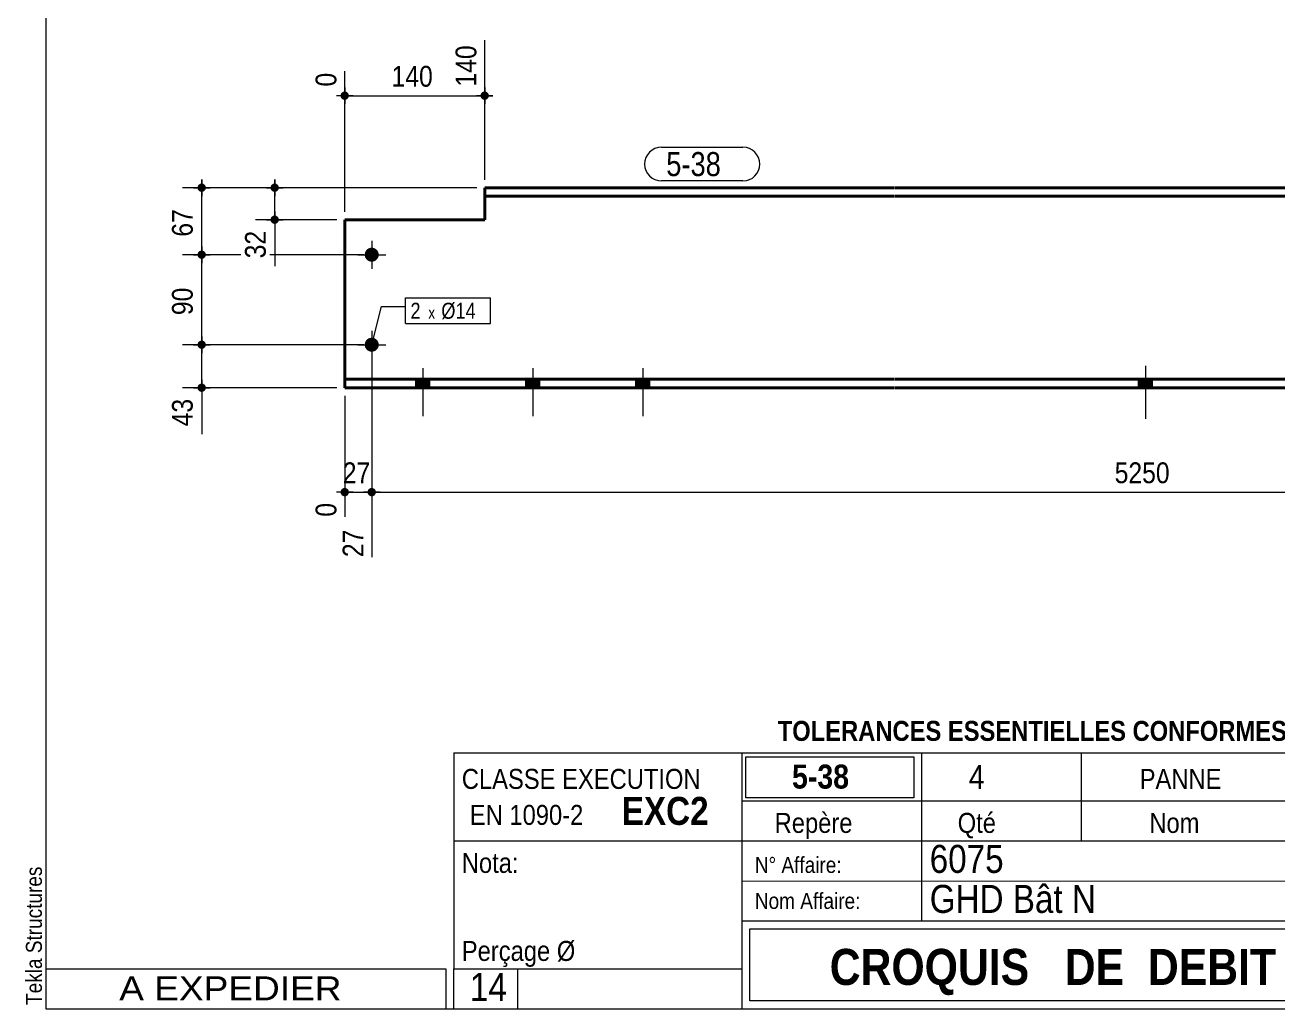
# Model space of a CAD drawing. Header units: millimetres. Extents: x 2 to 287, y 5 to 195.
# Drawn here: x 2.4 to 159, y 5 to 128 of the extents above; entities that cross this region are included whole.
import ezdxf

# ---------------------------------------------------------------- set-up
doc = ezdxf.new("R2010")
doc.units = ezdxf.units.MM
for name, color, linetype, lineweight in [('Autre type objet', 1, 'Continuous', 0), ('Boulon', 7, 'Continuous', 0), ('Cotation', 7, 'Continuous', 0), ('Désignation boulon', 3, 'Continuous', 0), ('Feuille dessin', 5, 'Continuous', 0), ('Piece', 2, 'Continuous', 0), ('Repère pièce', 3, 'Continuous', 0)]:
    doc.layers.add(name, color=color, linetype=linetype, lineweight=lineweight)
doc.styles.add('ARIAL', font='ARIAL.TTF')
doc.styles.add('ARIAL_BOLD', font='ARIALBD.TTF')
doc.styles.add('ARIAL_NARROW', font='ARIAL.TTF')
doc.styles.add('COMIC_SANS_MS', font='COMIC.TTF')

# ---------------------------------------------------------------- blocks, each defined once
blk = doc.blocks.new('*A1')
at = {"layer": 'Boulon'}
blk.add_hatch(color=256, dxfattribs=at).paths.add_polyline_path([(141.61, 82.64), (141.61, 83.7), (143.36, 83.7), (143.36, 82.64)], flags=17)
blk.add_hatch(color=256, dxfattribs=at).paths.add_polyline_path([(141.61, 82.64), (141.61, 83.7), (143.36, 83.7), (143.36, 82.64)], flags=17)
at = {"layer": 'Boulon', "linetype": 'Continuous', "lineweight": 0}
for p, q in [((142.48, 85.39), (142.48, 78.76)), ((142.48, 85.39), (142.48, 78.76)), ((141.61, 82.64), (141.61, 83.7)), ((141.61, 82.64), (141.61, 83.7)), ((143.36, 82.64), (143.36, 83.7)), ((143.36, 82.64), (143.36, 83.7))]:
    blk.add_line(p, q, dxfattribs=at)
blk = doc.blocks.new('*A3')
at = {"layer": 'Boulon'}
for points in [[(53.02, 83.7), (53.02, 82.64), (51.27, 82.64), (51.27, 83.7)], [(53.02, 83.7), (53.02, 82.64), (51.27, 82.64), (51.27, 83.7)], [(66.77, 83.7), (66.77, 82.64), (65.02, 82.64), (65.02, 83.7)], [(66.77, 83.7), (66.77, 82.64), (65.02, 82.64), (65.02, 83.7)], [(80.52, 83.7), (80.52, 82.64), (78.77, 82.64), (78.77, 83.7)], [(80.52, 83.7), (80.52, 82.64), (78.77, 82.64), (78.77, 83.7)]]:
    blk.add_hatch(color=256, dxfattribs=at).paths.add_polyline_path(points, flags=17)
at = {"layer": 'Boulon', "linetype": 'Continuous', "lineweight": 0}
for p, q in [((52.14, 85.08), (52.14, 79.08)), ((52.14, 85.08), (52.14, 79.08)), ((65.89, 85.08), (65.89, 79.08)), ((65.89, 85.08), (65.89, 79.08)), ((79.64, 85.08), (79.64, 79.08)), ((79.64, 85.08), (79.64, 79.08)), ((51.27, 82.64), (51.27, 83.7)), ((51.27, 82.64), (51.27, 83.7)), ((53.02, 82.64), (53.02, 83.7)), ((53.02, 82.64), (53.02, 83.7)), ((65.02, 82.64), (65.02, 83.7)), ((65.02, 82.64), (65.02, 83.7)), ((66.77, 82.64), (66.77, 83.7)), ((66.77, 82.64), (66.77, 83.7)), ((78.77, 82.64), (78.77, 83.7)), ((78.77, 82.64), (78.77, 83.7)), ((80.52, 82.64), (80.52, 83.7)), ((80.52, 82.64), (80.52, 83.7))]:
    blk.add_line(p, q, dxfattribs=at)
blk = doc.blocks.new('*A5')
at = {"layer": 'Boulon'}
for points in [[(44.86, 99.31), (44.87, 99.35), (44.87, 99.39), (44.88, 99.43), (44.89, 99.48), (44.9, 99.52), (44.91, 99.56), (44.93, 99.6), (44.95, 99.64), (44.97, 99.68), (44.99, 99.71), (45.01, 99.75), (45.03, 99.79), (45.06, 99.82), (45.09, 99.85), (45.12, 99.88), (45.15, 99.91), (45.18, 99.94), (45.22, 99.97), (45.25, 99.99), (45.29, 100.01), (45.32, 100.04), (45.36, 100.05), (45.4, 100.07), (45.44, 100.09), (45.48, 100.1), (45.52, 100.11), (45.57, 100.12), (45.61, 100.13), (45.65, 100.13), (45.69, 100.14), (45.74, 100.14), (45.78, 100.14), (45.82, 100.13), (45.87, 100.13), (45.91, 100.12), (45.95, 100.11), (45.99, 100.1), (46.03, 100.09), (46.07, 100.07), (46.11, 100.05), (46.15, 100.04), (46.19, 100.01), (46.22, 99.99), (46.26, 99.97), (46.29, 99.94), (46.32, 99.91), (46.36, 99.88), (46.39, 99.85), (46.41, 99.82), (46.44, 99.79), (46.46, 99.75), (46.49, 99.71), (46.51, 99.68), (46.53, 99.64), (46.55, 99.6), (46.56, 99.56), (46.57, 99.52), (46.59, 99.48), (46.6, 99.43), (46.6, 99.39), (46.61, 99.35), (46.61, 99.31), (46.61, 99.26), (46.61, 99.22), (46.61, 99.18), (46.6, 99.14), (46.6, 99.09), (46.59, 99.05), (46.57, 99.01), (46.56, 98.97), (46.55, 98.93), (46.53, 98.89), (46.51, 98.85), (46.49, 98.81), (46.46, 98.78), (46.44, 98.74), (46.41, 98.71), (46.39, 98.68), (46.36, 98.65), (46.32, 98.62), (46.29, 98.59), (46.26, 98.56), (46.22, 98.54), (46.19, 98.51), (46.15, 98.49), (46.11, 98.47), (46.07, 98.46), (46.03, 98.44), (45.99, 98.43), (45.95, 98.42), (45.91, 98.41), (45.87, 98.4), (45.82, 98.39), (45.78, 98.39), (45.74, 98.39), (45.69, 98.39), (45.65, 98.39), (45.61, 98.4), (45.57, 98.41), (45.52, 98.42), (45.48, 98.43), (45.44, 98.44), (45.4, 98.46), (45.36, 98.47), (45.32, 98.49), (45.29, 98.51), (45.25, 98.54), (45.22, 98.56), (45.18, 98.59), (45.15, 98.62), (45.12, 98.65), (45.09, 98.68), (45.06, 98.71), (45.03, 98.74), (45.01, 98.78), (44.99, 98.81), (44.97, 98.85), (44.95, 98.89), (44.93, 98.93), (44.91, 98.97), (44.9, 99.01), (44.89, 99.05), (44.88, 99.09), (44.87, 99.14), (44.87, 99.18), (44.86, 99.22), (44.86, 99.26)], [(44.86, 88.06), (44.87, 88.1), (44.87, 88.14), (44.88, 88.18), (44.89, 88.23), (44.9, 88.27), (44.91, 88.31), (44.93, 88.35), (44.95, 88.39), (44.97, 88.43), (44.99, 88.46), (45.01, 88.5), (45.03, 88.54), (45.06, 88.57), (45.09, 88.6), (45.12, 88.63), (45.15, 88.66), (45.18, 88.69), (45.22, 88.72), (45.25, 88.74), (45.29, 88.76), (45.32, 88.79), (45.36, 88.8), (45.4, 88.82), (45.44, 88.84), (45.48, 88.85), (45.52, 88.86), (45.57, 88.87), (45.61, 88.88), (45.65, 88.88), (45.69, 88.89), (45.74, 88.89), (45.78, 88.89), (45.82, 88.88), (45.87, 88.88), (45.91, 88.87), (45.95, 88.86), (45.99, 88.85), (46.03, 88.84), (46.07, 88.82), (46.11, 88.8), (46.15, 88.79), (46.19, 88.76), (46.22, 88.74), (46.26, 88.72), (46.29, 88.69), (46.32, 88.66), (46.36, 88.63), (46.39, 88.6), (46.41, 88.57), (46.44, 88.54), (46.46, 88.5), (46.49, 88.46), (46.51, 88.43), (46.53, 88.39), (46.55, 88.35), (46.56, 88.31), (46.57, 88.27), (46.59, 88.23), (46.6, 88.18), (46.6, 88.14), (46.61, 88.1), (46.61, 88.06), (46.61, 88.01), (46.61, 87.97), (46.61, 87.93), (46.6, 87.89), (46.6, 87.84), (46.59, 87.8), (46.57, 87.76), (46.56, 87.72), (46.55, 87.68), (46.53, 87.64), (46.51, 87.6), (46.49, 87.56), (46.46, 87.53), (46.44, 87.49), (46.41, 87.46), (46.39, 87.43), (46.36, 87.4), (46.32, 87.37), (46.29, 87.34), (46.26, 87.31), (46.22, 87.29), (46.19, 87.26), (46.15, 87.24), (46.11, 87.22), (46.07, 87.21), (46.03, 87.19), (45.99, 87.18), (45.95, 87.17), (45.91, 87.16), (45.87, 87.15), (45.82, 87.14), (45.78, 87.14), (45.74, 87.14), (45.69, 87.14), (45.65, 87.14), (45.61, 87.15), (45.57, 87.16), (45.52, 87.17), (45.48, 87.18), (45.44, 87.19), (45.4, 87.21), (45.36, 87.22), (45.32, 87.24), (45.29, 87.26), (45.25, 87.29), (45.22, 87.31), (45.18, 87.34), (45.15, 87.37), (45.12, 87.4), (45.09, 87.43), (45.06, 87.46), (45.03, 87.49), (45.01, 87.53), (44.99, 87.56), (44.97, 87.6), (44.95, 87.64), (44.93, 87.68), (44.91, 87.72), (44.9, 87.76), (44.89, 87.8), (44.88, 87.84), (44.87, 87.89), (44.87, 87.93), (44.86, 87.97), (44.86, 88.01)]]:
    blk.add_hatch(color=256, dxfattribs=at).paths.add_polyline_path(points, flags=17)
at = {"layer": 'Boulon', "linetype": 'Continuous', "lineweight": 0}
for p, q in [((45.74, 101.01), (45.74, 97.51)), ((43.99, 99.26), (47.49, 99.26)), ((45.74, 89.76), (45.74, 86.26)), ((43.99, 88.01), (47.49, 88.01))]:
    blk.add_line(p, q, dxfattribs=at)
blk = doc.blocks.new('*A6')
at = {"layer": 'Piece', "color": 2, "linetype": 'Continuous', "lineweight": 40}
for p, q in [((59.860823, 107.638728), (59.860823, 103.638728)), ((111.013279, 107.638728), (59.860823, 107.638728)), ((111.013279, 106.576228), (59.860823, 106.576228)), ((173.855693, 107.638728), (111.113279, 107.638728)), ((173.855693, 106.576228), (111.113279, 106.576228)), ((59.860823, 103.638728), (42.359633, 103.638728)), ((42.359633, 83.701228), (42.359633, 103.638728)), ((42.359633, 82.638728), (42.359633, 83.701228)), ((42.359633, 83.701228), (111.013279, 83.701228)), ((111.113279, 83.701228), (173.855693, 83.701228)), ((111.013279, 82.638728), (42.359633, 82.638728)), ((173.855693, 82.638728), (111.113279, 82.638728))]:
    blk.add_line(p, q, dxfattribs=at)
blk = doc.blocks.new('*A13')
at = {"layer": 'Feuille dessin', "linetype": 'Continuous', "lineweight": 0}
for p, q in [((5, 195), (5, 5)), ((5, 5), (282, 5))]:
    blk.add_line(p, q, dxfattribs=at)
at = {"layer": 'Feuille dessin', "style": 'ARIAL', "width": 0.85}
blk.add_text('Tekla Structures', height=2, rotation=90, dxfattribs=at).set_placement((4.5, 5.5))
blk = doc.blocks.new('*A15')
at = {"layer": 'Autre type objet', "linetype": 'Continuous', "lineweight": 0}
for p, q in [((56, 37), (92, 37)), ((56, 37), (56, 10)), ((92, 37), (92, 10)), ((56, 26), (92, 26)), ((56, 10), (92, 10)), ((56, 5), (56, 10)), ((64, 5), (64, 10)), ((56, 5), (64, 5))]:
    blk.add_line(p, q, dxfattribs=at)
at = {"layer": 'Autre type objet', "width": 0.85}
for s, height, style, p in [('CLASSE EXECUTION', 2.5, 'ARIAL', (57, 32.5)), ('EXC2', 3.5, 'ARIAL_BOLD', (77, 28)), ('EN 1090-2', 2.5, 'ARIAL', (58, 28)), ('Nota:', 2.5, 'ARIAL', (57, 22)), ('Perçage Ø', 2.5, 'ARIAL', (57, 11)), ('14', 3.5, 'ARIAL_NARROW', (58.014234, 6))]:
    blk.add_text(s, height=height, dxfattribs=dict(at, style=style)).set_placement(p)
blk = doc.blocks.new('*A16')
at = {"layer": 'Autre type objet', "linetype": 'Continuous', "lineweight": 0}
for p, q in [((92, 37), (282, 37)), ((92, 37), (92, 31)), ((92.51953, 36.5), (113.5, 36.5)), ((92.51953, 31.394341), (92.51953, 36.5)), ((113.5, 36.5), (113.5, 31.394341)), ((114.5, 31), (114.5, 37)), ((134.5, 31), (134.5, 37)), ((113.5, 31.394341), (92.51953, 31.394341)), ((92, 31), (282, 31)), ((92, 31), (92, 5)), ((114.5, 16), (114.5, 31)), ((134.5, 26), (134.5, 31)), ((92, 26), (282, 26)), ((92, 21), (241.327069, 20.935451)), ((92, 16), (181, 16)), ((93, 15), (180, 15)), ((93, 6), (93, 15)), ((92, 5), (282, 5)), ((180, 6), (93, 6))]:
    blk.add_line(p, q, dxfattribs=at)
at = {"layer": 'Autre type objet', "width": 0.85}
for s, height, style, p in [('TOLERANCES ESSENTIELLES CONFORMES A LA NORME 1090-1', 2.5, 'ARIAL_BOLD', (96.5, 38.5)), ('5-38', 3, 'ARIAL_BOLD', (98.285724, 32.540141)), ('4', 3, 'ARIAL', (120.389893, 32.5)), ('PANNE', 2.5, 'ARIAL', (141.75415, 32.5)), ('Repère', 2.5, 'ARIAL', (96.112978, 27)), ('Qté', 2.5, 'ARIAL', (119, 27)), ('Nom', 2.5, 'ARIAL', (142.961426, 27)), ('6075', 3.5, 'ARIAL', (115.5, 22)), ('N° Affaire:', 2, 'ARIAL', (93.640566, 22)), ('GHD Bât N', 3.5, 'ARIAL', (115.5, 17)), ('Nom Affaire:', 2, 'ARIAL', (93.640566, 17.5)), ('CROQUIS   DE  DEBIT', 4.5, 'ARIAL_BOLD', (103, 8))]:
    blk.add_text(s, height=height, dxfattribs=dict(at, style=style)).set_placement(p)
blk = doc.blocks.new('*A17')
at = {"layer": 'Autre type objet', "linetype": 'Continuous', "lineweight": 0}
for p, q in [((5, 10), (55, 10)), ((5, 10), (5, 5)), ((55, 10), (55, 5)), ((5, 5), (55, 5))]:
    blk.add_line(p, q, dxfattribs=at)
at = {"layer": 'Autre type objet', "style": 'ARIAL', "width": 1.105}
blk.add_text('A EXPEDIER', height=3, dxfattribs=at).set_placement((14.169647, 6.073465))
blk = doc.blocks.new('*A18')
at = {"layer": 'Cotation'}
for points in [[(33.58, 107.12), (33.55, 107.12), (33.53, 107.12), (33.5, 107.13), (33.48, 107.13), (33.45, 107.14), (33.43, 107.15), (33.41, 107.16), (33.38, 107.17), (33.36, 107.18), (33.34, 107.19), (33.32, 107.21), (33.3, 107.22), (33.28, 107.24), (33.26, 107.25), (33.24, 107.27), (33.22, 107.29), (33.2, 107.31), (33.19, 107.33), (33.17, 107.35), (33.16, 107.37), (33.15, 107.39), (33.14, 107.42), (33.13, 107.44), (33.12, 107.46), (33.11, 107.49), (33.1, 107.51), (33.1, 107.54), (33.09, 107.56), (33.09, 107.59), (33.09, 107.61), (33.09, 107.64), (33.09, 107.66), (33.09, 107.69), (33.09, 107.72), (33.1, 107.74), (33.1, 107.77), (33.11, 107.79), (33.12, 107.81), (33.13, 107.84), (33.14, 107.86), (33.15, 107.88), (33.16, 107.91), (33.17, 107.93), (33.19, 107.95), (33.2, 107.97), (33.22, 107.99), (33.24, 108.01), (33.26, 108.02), (33.28, 108.04), (33.3, 108.06), (33.32, 108.07), (33.34, 108.08), (33.36, 108.1), (33.38, 108.11), (33.41, 108.12), (33.43, 108.13), (33.45, 108.14), (33.48, 108.14), (33.5, 108.15), (33.53, 108.15), (33.55, 108.16), (33.58, 108.16), (33.61, 108.16), (33.63, 108.16), (33.66, 108.16), (33.68, 108.15), (33.71, 108.15), (33.73, 108.14), (33.76, 108.14), (33.78, 108.13), (33.8, 108.12), (33.83, 108.11), (33.85, 108.1), (33.87, 108.08), (33.89, 108.07), (33.92, 108.06), (33.94, 108.04), (33.95, 108.02), (33.97, 108.01), (33.99, 107.99), (34.01, 107.97), (34.02, 107.95), (34.04, 107.93), (34.05, 107.91), (34.06, 107.88), (34.08, 107.86), (34.09, 107.84), (34.1, 107.81), (34.1, 107.79), (34.11, 107.77), (34.12, 107.74), (34.12, 107.72), (34.12, 107.69), (34.13, 107.66), (34.13, 107.64), (34.13, 107.61), (34.12, 107.59), (34.12, 107.56), (34.12, 107.54), (34.11, 107.51), (34.1, 107.49), (34.1, 107.46), (34.09, 107.44), (34.08, 107.42), (34.06, 107.39), (34.05, 107.37), (34.04, 107.35), (34.02, 107.33), (34.01, 107.31), (33.99, 107.29), (33.97, 107.27), (33.95, 107.25), (33.94, 107.24), (33.92, 107.22), (33.89, 107.21), (33.87, 107.19), (33.85, 107.18), (33.83, 107.17), (33.8, 107.16), (33.78, 107.15), (33.76, 107.14), (33.73, 107.13), (33.71, 107.13), (33.68, 107.12), (33.66, 107.12), (33.63, 107.12), (33.61, 107.12)], [(33.58, 103.12), (33.55, 103.12), (33.53, 103.12), (33.5, 103.13), (33.48, 103.13), (33.45, 103.14), (33.43, 103.15), (33.41, 103.16), (33.38, 103.17), (33.36, 103.18), (33.34, 103.19), (33.32, 103.21), (33.3, 103.22), (33.28, 103.24), (33.26, 103.25), (33.24, 103.27), (33.22, 103.29), (33.2, 103.31), (33.19, 103.33), (33.17, 103.35), (33.16, 103.37), (33.15, 103.39), (33.14, 103.42), (33.13, 103.44), (33.12, 103.46), (33.11, 103.49), (33.1, 103.51), (33.1, 103.54), (33.09, 103.56), (33.09, 103.59), (33.09, 103.61), (33.09, 103.64), (33.09, 103.66), (33.09, 103.69), (33.09, 103.72), (33.1, 103.74), (33.1, 103.77), (33.11, 103.79), (33.12, 103.81), (33.13, 103.84), (33.14, 103.86), (33.15, 103.88), (33.16, 103.91), (33.17, 103.93), (33.19, 103.95), (33.2, 103.97), (33.22, 103.99), (33.24, 104.01), (33.26, 104.02), (33.28, 104.04), (33.3, 104.06), (33.32, 104.07), (33.34, 104.08), (33.36, 104.1), (33.38, 104.11), (33.41, 104.12), (33.43, 104.13), (33.45, 104.14), (33.48, 104.14), (33.5, 104.15), (33.53, 104.15), (33.55, 104.16), (33.58, 104.16), (33.61, 104.16), (33.63, 104.16), (33.66, 104.16), (33.68, 104.15), (33.71, 104.15), (33.73, 104.14), (33.76, 104.14), (33.78, 104.13), (33.8, 104.12), (33.83, 104.11), (33.85, 104.1), (33.87, 104.08), (33.89, 104.07), (33.92, 104.06), (33.94, 104.04), (33.95, 104.02), (33.97, 104.01), (33.99, 103.99), (34.01, 103.97), (34.02, 103.95), (34.04, 103.93), (34.05, 103.91), (34.06, 103.88), (34.08, 103.86), (34.09, 103.84), (34.1, 103.81), (34.1, 103.79), (34.11, 103.77), (34.12, 103.74), (34.12, 103.72), (34.12, 103.69), (34.13, 103.66), (34.13, 103.64), (34.13, 103.61), (34.12, 103.59), (34.12, 103.56), (34.12, 103.54), (34.11, 103.51), (34.1, 103.49), (34.1, 103.46), (34.09, 103.44), (34.08, 103.42), (34.06, 103.39), (34.05, 103.37), (34.04, 103.35), (34.02, 103.33), (34.01, 103.31), (33.99, 103.29), (33.97, 103.27), (33.95, 103.25), (33.94, 103.24), (33.92, 103.22), (33.89, 103.21), (33.87, 103.19), (33.85, 103.18), (33.83, 103.17), (33.8, 103.16), (33.78, 103.15), (33.76, 103.14), (33.73, 103.13), (33.71, 103.13), (33.68, 103.12), (33.66, 103.12), (33.63, 103.12), (33.61, 103.12)]]:
    blk.add_hatch(color=256, dxfattribs=at).paths.add_polyline_path(points, flags=17)
at = {"layer": 'Cotation', "linetype": 'Continuous', "lineweight": 0}
for p, q in [((33.61, 108.68), (33.61, 106.6)), ((33.61, 107.64), (33.61, 108.68)), ((58.86, 107.64), (31.19, 107.64)), ((32.57, 107.64), (34.65, 107.64)), ((33.61, 103.64), (33.61, 107.64)), ((41.36, 103.64), (31.19, 103.64)), ((32.57, 103.64), (34.65, 103.64)), ((33.61, 104.68), (33.61, 102.6)), ((33.61, 103.64), (33.61, 97.83)), ((33.61, 103.64), (33.61, 97.83))]:
    blk.add_line(p, q, dxfattribs=at)
at = {"layer": 'Cotation'}
for p in [(33.61, 107.64), (33.61, 103.64)]:
    blk.add_point(p, dxfattribs=at)
at = {"layer": 'Cotation', "style": 'ARIAL', "width": 0.85}
blk.add_text('32', height=2.6, rotation=90.0002, dxfattribs=at).set_placement((32.49, 98.81))
blk = doc.blocks.new('*A20')
at = {"layer": 'Cotation'}
for points in [[(24.45, 87.49), (24.43, 87.5), (24.4, 87.5), (24.38, 87.5), (24.35, 87.51), (24.33, 87.52), (24.3, 87.52), (24.28, 87.53), (24.25, 87.54), (24.23, 87.56), (24.21, 87.57), (24.19, 87.58), (24.17, 87.6), (24.15, 87.61), (24.13, 87.63), (24.11, 87.65), (24.09, 87.66), (24.08, 87.68), (24.06, 87.7), (24.04, 87.72), (24.03, 87.75), (24.02, 87.77), (24.01, 87.79), (24, 87.81), (23.99, 87.84), (23.98, 87.86), (23.97, 87.89), (23.97, 87.91), (23.96, 87.94), (23.96, 87.96), (23.96, 87.99), (23.96, 88.01), (23.96, 88.04), (23.96, 88.06), (23.96, 88.09), (23.97, 88.12), (23.97, 88.14), (23.98, 88.16), (23.99, 88.19), (24, 88.21), (24.01, 88.24), (24.02, 88.26), (24.03, 88.28), (24.04, 88.3), (24.06, 88.32), (24.08, 88.34), (24.09, 88.36), (24.11, 88.38), (24.13, 88.4), (24.15, 88.42), (24.17, 88.43), (24.19, 88.45), (24.21, 88.46), (24.23, 88.47), (24.25, 88.48), (24.28, 88.49), (24.3, 88.5), (24.33, 88.51), (24.35, 88.52), (24.38, 88.52), (24.4, 88.53), (24.43, 88.53), (24.45, 88.53), (24.48, 88.53), (24.5, 88.53), (24.53, 88.53), (24.55, 88.53), (24.58, 88.52), (24.6, 88.52), (24.63, 88.51), (24.65, 88.5), (24.68, 88.49), (24.7, 88.48), (24.72, 88.47), (24.74, 88.46), (24.77, 88.45), (24.79, 88.43), (24.81, 88.42), (24.83, 88.4), (24.84, 88.38), (24.86, 88.36), (24.88, 88.34), (24.89, 88.32), (24.91, 88.3), (24.92, 88.28), (24.94, 88.26), (24.95, 88.24), (24.96, 88.21), (24.97, 88.19), (24.97, 88.16), (24.98, 88.14), (24.99, 88.12), (24.99, 88.09), (24.99, 88.06), (25, 88.04), (25, 88.01), (25, 87.99), (24.99, 87.96), (24.99, 87.94), (24.99, 87.91), (24.98, 87.89), (24.97, 87.86), (24.97, 87.84), (24.96, 87.81), (24.95, 87.79), (24.94, 87.77), (24.92, 87.75), (24.91, 87.72), (24.89, 87.7), (24.88, 87.68), (24.86, 87.66), (24.84, 87.65), (24.83, 87.63), (24.81, 87.61), (24.79, 87.6), (24.77, 87.58), (24.74, 87.57), (24.72, 87.56), (24.7, 87.54), (24.68, 87.53), (24.65, 87.52), (24.63, 87.52), (24.6, 87.51), (24.58, 87.5), (24.55, 87.5), (24.53, 87.5), (24.5, 87.49), (24.48, 87.49)], [(24.45, 82.12), (24.43, 82.12), (24.4, 82.12), (24.38, 82.13), (24.35, 82.13), (24.33, 82.14), (24.3, 82.15), (24.28, 82.16), (24.25, 82.17), (24.23, 82.18), (24.21, 82.19), (24.19, 82.21), (24.17, 82.22), (24.15, 82.24), (24.13, 82.25), (24.11, 82.27), (24.09, 82.29), (24.08, 82.31), (24.06, 82.33), (24.04, 82.35), (24.03, 82.37), (24.02, 82.39), (24.01, 82.42), (24, 82.44), (23.99, 82.46), (23.98, 82.49), (23.97, 82.51), (23.97, 82.54), (23.96, 82.56), (23.96, 82.59), (23.96, 82.61), (23.96, 82.64), (23.96, 82.66), (23.96, 82.69), (23.96, 82.72), (23.97, 82.74), (23.97, 82.77), (23.98, 82.79), (23.99, 82.81), (24, 82.84), (24.01, 82.86), (24.02, 82.88), (24.03, 82.91), (24.04, 82.93), (24.06, 82.95), (24.08, 82.97), (24.09, 82.99), (24.11, 83.01), (24.13, 83.02), (24.15, 83.04), (24.17, 83.06), (24.19, 83.07), (24.21, 83.08), (24.23, 83.1), (24.25, 83.11), (24.28, 83.12), (24.3, 83.13), (24.33, 83.14), (24.35, 83.14), (24.38, 83.15), (24.4, 83.15), (24.43, 83.16), (24.45, 83.16), (24.48, 83.16), (24.5, 83.16), (24.53, 83.16), (24.55, 83.15), (24.58, 83.15), (24.6, 83.14), (24.63, 83.14), (24.65, 83.13), (24.68, 83.12), (24.7, 83.11), (24.72, 83.1), (24.74, 83.08), (24.77, 83.07), (24.79, 83.06), (24.81, 83.04), (24.83, 83.02), (24.84, 83.01), (24.86, 82.99), (24.88, 82.97), (24.89, 82.95), (24.91, 82.93), (24.92, 82.91), (24.94, 82.88), (24.95, 82.86), (24.96, 82.84), (24.97, 82.81), (24.97, 82.79), (24.98, 82.77), (24.99, 82.74), (24.99, 82.72), (24.99, 82.69), (25, 82.66), (25, 82.64), (25, 82.61), (24.99, 82.59), (24.99, 82.56), (24.99, 82.54), (24.98, 82.51), (24.97, 82.49), (24.97, 82.46), (24.96, 82.44), (24.95, 82.42), (24.94, 82.39), (24.92, 82.37), (24.91, 82.35), (24.89, 82.33), (24.88, 82.31), (24.86, 82.29), (24.84, 82.27), (24.83, 82.25), (24.81, 82.24), (24.79, 82.22), (24.77, 82.21), (24.74, 82.19), (24.72, 82.18), (24.7, 82.17), (24.68, 82.16), (24.65, 82.15), (24.63, 82.14), (24.6, 82.13), (24.58, 82.13), (24.55, 82.12), (24.53, 82.12), (24.5, 82.12), (24.48, 82.12)]]:
    blk.add_hatch(color=256, dxfattribs=at).paths.add_polyline_path(points, flags=17)
at = {"layer": 'Cotation', "linetype": 'Continuous', "lineweight": 0}
for p, q in [((44.74, 88.01), (22.06, 88.01)), ((23.44, 88.01), (25.52, 88.01)), ((24.48, 89.05), (24.48, 86.97)), ((24.48, 88.01), (24.48, 89.05)), ((24.48, 82.64), (24.48, 88.01)), ((24.48, 83.68), (24.48, 81.6)), ((41.36, 82.64), (22.06, 82.64)), ((23.44, 82.64), (25.52, 82.64)), ((24.48, 82.64), (24.48, 76.83)), ((24.48, 82.64), (24.48, 76.83))]:
    blk.add_line(p, q, dxfattribs=at)
at = {"layer": 'Cotation'}
for p in [(24.48, 88.01), (24.48, 82.64)]:
    blk.add_point(p, dxfattribs=at)
at = {"layer": 'Cotation', "style": 'ARIAL', "width": 0.85}
blk.add_text('43', height=2.6, rotation=90.0002, dxfattribs=at).set_placement((23.36, 77.81))
blk = doc.blocks.new('*A21')
at = {"layer": 'Cotation'}
for points in [[(24.45, 98.74), (24.43, 98.75), (24.4, 98.75), (24.38, 98.75), (24.35, 98.76), (24.33, 98.77), (24.3, 98.77), (24.28, 98.78), (24.25, 98.79), (24.23, 98.81), (24.21, 98.82), (24.19, 98.83), (24.17, 98.85), (24.15, 98.86), (24.13, 98.88), (24.11, 98.9), (24.09, 98.91), (24.08, 98.93), (24.06, 98.95), (24.04, 98.97), (24.03, 99), (24.02, 99.02), (24.01, 99.04), (24, 99.06), (23.99, 99.09), (23.98, 99.11), (23.97, 99.14), (23.97, 99.16), (23.96, 99.19), (23.96, 99.21), (23.96, 99.24), (23.96, 99.26), (23.96, 99.29), (23.96, 99.31), (23.96, 99.34), (23.97, 99.37), (23.97, 99.39), (23.98, 99.41), (23.99, 99.44), (24, 99.46), (24.01, 99.49), (24.02, 99.51), (24.03, 99.53), (24.04, 99.55), (24.06, 99.57), (24.08, 99.59), (24.09, 99.61), (24.11, 99.63), (24.13, 99.65), (24.15, 99.67), (24.17, 99.68), (24.19, 99.7), (24.21, 99.71), (24.23, 99.72), (24.25, 99.73), (24.28, 99.74), (24.3, 99.75), (24.33, 99.76), (24.35, 99.77), (24.38, 99.77), (24.4, 99.78), (24.43, 99.78), (24.45, 99.78), (24.48, 99.78), (24.5, 99.78), (24.53, 99.78), (24.55, 99.78), (24.58, 99.77), (24.6, 99.77), (24.63, 99.76), (24.65, 99.75), (24.68, 99.74), (24.7, 99.73), (24.72, 99.72), (24.74, 99.71), (24.77, 99.7), (24.79, 99.68), (24.81, 99.67), (24.83, 99.65), (24.84, 99.63), (24.86, 99.61), (24.88, 99.59), (24.89, 99.57), (24.91, 99.55), (24.92, 99.53), (24.94, 99.51), (24.95, 99.49), (24.96, 99.46), (24.97, 99.44), (24.97, 99.41), (24.98, 99.39), (24.99, 99.37), (24.99, 99.34), (24.99, 99.31), (25, 99.29), (25, 99.26), (25, 99.24), (24.99, 99.21), (24.99, 99.19), (24.99, 99.16), (24.98, 99.14), (24.97, 99.11), (24.97, 99.09), (24.96, 99.06), (24.95, 99.04), (24.94, 99.02), (24.92, 99), (24.91, 98.97), (24.89, 98.95), (24.88, 98.93), (24.86, 98.91), (24.84, 98.9), (24.83, 98.88), (24.81, 98.86), (24.79, 98.85), (24.77, 98.83), (24.74, 98.82), (24.72, 98.81), (24.7, 98.79), (24.68, 98.78), (24.65, 98.77), (24.63, 98.77), (24.6, 98.76), (24.58, 98.75), (24.55, 98.75), (24.53, 98.75), (24.5, 98.74), (24.48, 98.74)], [(24.45, 87.49), (24.43, 87.5), (24.4, 87.5), (24.38, 87.5), (24.35, 87.51), (24.33, 87.52), (24.3, 87.52), (24.28, 87.53), (24.25, 87.54), (24.23, 87.56), (24.21, 87.57), (24.19, 87.58), (24.17, 87.6), (24.15, 87.61), (24.13, 87.63), (24.11, 87.65), (24.09, 87.66), (24.08, 87.68), (24.06, 87.7), (24.04, 87.72), (24.03, 87.75), (24.02, 87.77), (24.01, 87.79), (24, 87.81), (23.99, 87.84), (23.98, 87.86), (23.97, 87.89), (23.97, 87.91), (23.96, 87.94), (23.96, 87.96), (23.96, 87.99), (23.96, 88.01), (23.96, 88.04), (23.96, 88.06), (23.96, 88.09), (23.97, 88.12), (23.97, 88.14), (23.98, 88.16), (23.99, 88.19), (24, 88.21), (24.01, 88.24), (24.02, 88.26), (24.03, 88.28), (24.04, 88.3), (24.06, 88.32), (24.08, 88.34), (24.09, 88.36), (24.11, 88.38), (24.13, 88.4), (24.15, 88.42), (24.17, 88.43), (24.19, 88.45), (24.21, 88.46), (24.23, 88.47), (24.25, 88.48), (24.28, 88.49), (24.3, 88.5), (24.33, 88.51), (24.35, 88.52), (24.38, 88.52), (24.4, 88.53), (24.43, 88.53), (24.45, 88.53), (24.48, 88.53), (24.5, 88.53), (24.53, 88.53), (24.55, 88.53), (24.58, 88.52), (24.6, 88.52), (24.63, 88.51), (24.65, 88.5), (24.68, 88.49), (24.7, 88.48), (24.72, 88.47), (24.74, 88.46), (24.77, 88.45), (24.79, 88.43), (24.81, 88.42), (24.83, 88.4), (24.84, 88.38), (24.86, 88.36), (24.88, 88.34), (24.89, 88.32), (24.91, 88.3), (24.92, 88.28), (24.94, 88.26), (24.95, 88.24), (24.96, 88.21), (24.97, 88.19), (24.97, 88.16), (24.98, 88.14), (24.99, 88.12), (24.99, 88.09), (24.99, 88.06), (25, 88.04), (25, 88.01), (25, 87.99), (24.99, 87.96), (24.99, 87.94), (24.99, 87.91), (24.98, 87.89), (24.97, 87.86), (24.97, 87.84), (24.96, 87.81), (24.95, 87.79), (24.94, 87.77), (24.92, 87.75), (24.91, 87.72), (24.89, 87.7), (24.88, 87.68), (24.86, 87.66), (24.84, 87.65), (24.83, 87.63), (24.81, 87.61), (24.79, 87.6), (24.77, 87.58), (24.74, 87.57), (24.72, 87.56), (24.7, 87.54), (24.68, 87.53), (24.65, 87.52), (24.63, 87.52), (24.6, 87.51), (24.58, 87.5), (24.55, 87.5), (24.53, 87.5), (24.5, 87.49), (24.48, 87.49)]]:
    blk.add_hatch(color=256, dxfattribs=at).paths.add_polyline_path(points, flags=17)
at = {"layer": 'Cotation', "linetype": 'Continuous', "lineweight": 0}
for p, q in [((24.48, 100.3), (24.48, 98.22)), ((24.48, 99.26), (24.48, 100.3)), ((29.37, 99.26), (22.06, 99.26)), ((23.44, 99.26), (25.52, 99.26)), ((24.48, 88.01), (24.48, 99.26)), ((44.74, 99.26), (33.01, 99.26)), ((44.74, 88.01), (22.06, 88.01)), ((23.44, 88.01), (25.52, 88.01)), ((24.48, 89.05), (24.48, 86.97)), ((24.48, 88.01), (24.48, 86.97))]:
    blk.add_line(p, q, dxfattribs=at)
at = {"layer": 'Cotation'}
for p in [(24.48, 99.26), (24.48, 88.01)]:
    blk.add_point(p, dxfattribs=at)
at = {"layer": 'Cotation', "style": 'ARIAL', "width": 0.85}
blk.add_text('90', height=2.6, rotation=90.0002, dxfattribs=at).set_placement((23.36, 91.71))
blk = doc.blocks.new('*A22')
at = {"layer": 'Cotation'}
for points in [[(24.45, 107.12), (24.43, 107.12), (24.4, 107.12), (24.38, 107.13), (24.35, 107.13), (24.33, 107.14), (24.3, 107.15), (24.28, 107.16), (24.25, 107.17), (24.23, 107.18), (24.21, 107.19), (24.19, 107.21), (24.17, 107.22), (24.15, 107.24), (24.13, 107.25), (24.11, 107.27), (24.09, 107.29), (24.08, 107.31), (24.06, 107.33), (24.04, 107.35), (24.03, 107.37), (24.02, 107.39), (24.01, 107.42), (24, 107.44), (23.99, 107.46), (23.98, 107.49), (23.97, 107.51), (23.97, 107.54), (23.96, 107.56), (23.96, 107.59), (23.96, 107.61), (23.96, 107.64), (23.96, 107.66), (23.96, 107.69), (23.96, 107.72), (23.97, 107.74), (23.97, 107.77), (23.98, 107.79), (23.99, 107.81), (24, 107.84), (24.01, 107.86), (24.02, 107.88), (24.03, 107.91), (24.04, 107.93), (24.06, 107.95), (24.08, 107.97), (24.09, 107.99), (24.11, 108.01), (24.13, 108.02), (24.15, 108.04), (24.17, 108.06), (24.19, 108.07), (24.21, 108.08), (24.23, 108.1), (24.25, 108.11), (24.28, 108.12), (24.3, 108.13), (24.33, 108.14), (24.35, 108.14), (24.38, 108.15), (24.4, 108.15), (24.43, 108.16), (24.45, 108.16), (24.48, 108.16), (24.5, 108.16), (24.53, 108.16), (24.55, 108.15), (24.58, 108.15), (24.6, 108.14), (24.63, 108.14), (24.65, 108.13), (24.68, 108.12), (24.7, 108.11), (24.72, 108.1), (24.74, 108.08), (24.77, 108.07), (24.79, 108.06), (24.81, 108.04), (24.83, 108.02), (24.84, 108.01), (24.86, 107.99), (24.88, 107.97), (24.89, 107.95), (24.91, 107.93), (24.92, 107.91), (24.94, 107.88), (24.95, 107.86), (24.96, 107.84), (24.97, 107.81), (24.97, 107.79), (24.98, 107.77), (24.99, 107.74), (24.99, 107.72), (24.99, 107.69), (25, 107.66), (25, 107.64), (25, 107.61), (24.99, 107.59), (24.99, 107.56), (24.99, 107.54), (24.98, 107.51), (24.97, 107.49), (24.97, 107.46), (24.96, 107.44), (24.95, 107.42), (24.94, 107.39), (24.92, 107.37), (24.91, 107.35), (24.89, 107.33), (24.88, 107.31), (24.86, 107.29), (24.84, 107.27), (24.83, 107.25), (24.81, 107.24), (24.79, 107.22), (24.77, 107.21), (24.74, 107.19), (24.72, 107.18), (24.7, 107.17), (24.68, 107.16), (24.65, 107.15), (24.63, 107.14), (24.6, 107.13), (24.58, 107.13), (24.55, 107.12), (24.53, 107.12), (24.5, 107.12), (24.48, 107.12)], [(24.45, 98.74), (24.43, 98.75), (24.4, 98.75), (24.38, 98.75), (24.35, 98.76), (24.33, 98.77), (24.3, 98.77), (24.28, 98.78), (24.25, 98.79), (24.23, 98.81), (24.21, 98.82), (24.19, 98.83), (24.17, 98.85), (24.15, 98.86), (24.13, 98.88), (24.11, 98.9), (24.09, 98.91), (24.08, 98.93), (24.06, 98.95), (24.04, 98.97), (24.03, 99), (24.02, 99.02), (24.01, 99.04), (24, 99.06), (23.99, 99.09), (23.98, 99.11), (23.97, 99.14), (23.97, 99.16), (23.96, 99.19), (23.96, 99.21), (23.96, 99.24), (23.96, 99.26), (23.96, 99.29), (23.96, 99.31), (23.96, 99.34), (23.97, 99.37), (23.97, 99.39), (23.98, 99.41), (23.99, 99.44), (24, 99.46), (24.01, 99.49), (24.02, 99.51), (24.03, 99.53), (24.04, 99.55), (24.06, 99.57), (24.08, 99.59), (24.09, 99.61), (24.11, 99.63), (24.13, 99.65), (24.15, 99.67), (24.17, 99.68), (24.19, 99.7), (24.21, 99.71), (24.23, 99.72), (24.25, 99.73), (24.28, 99.74), (24.3, 99.75), (24.33, 99.76), (24.35, 99.77), (24.38, 99.77), (24.4, 99.78), (24.43, 99.78), (24.45, 99.78), (24.48, 99.78), (24.5, 99.78), (24.53, 99.78), (24.55, 99.78), (24.58, 99.77), (24.6, 99.77), (24.63, 99.76), (24.65, 99.75), (24.68, 99.74), (24.7, 99.73), (24.72, 99.72), (24.74, 99.71), (24.77, 99.7), (24.79, 99.68), (24.81, 99.67), (24.83, 99.65), (24.84, 99.63), (24.86, 99.61), (24.88, 99.59), (24.89, 99.57), (24.91, 99.55), (24.92, 99.53), (24.94, 99.51), (24.95, 99.49), (24.96, 99.46), (24.97, 99.44), (24.97, 99.41), (24.98, 99.39), (24.99, 99.37), (24.99, 99.34), (24.99, 99.31), (25, 99.29), (25, 99.26), (25, 99.24), (24.99, 99.21), (24.99, 99.19), (24.99, 99.16), (24.98, 99.14), (24.97, 99.11), (24.97, 99.09), (24.96, 99.06), (24.95, 99.04), (24.94, 99.02), (24.92, 99), (24.91, 98.97), (24.89, 98.95), (24.88, 98.93), (24.86, 98.91), (24.84, 98.9), (24.83, 98.88), (24.81, 98.86), (24.79, 98.85), (24.77, 98.83), (24.74, 98.82), (24.72, 98.81), (24.7, 98.79), (24.68, 98.78), (24.65, 98.77), (24.63, 98.77), (24.6, 98.76), (24.58, 98.75), (24.55, 98.75), (24.53, 98.75), (24.5, 98.74), (24.48, 98.74)]]:
    blk.add_hatch(color=256, dxfattribs=at).paths.add_polyline_path(points, flags=17)
at = {"layer": 'Cotation', "linetype": 'Continuous', "lineweight": 0}
for p, q in [((24.48, 108.68), (24.48, 106.6)), ((24.48, 107.64), (24.48, 108.68)), ((58.86, 107.64), (22.06, 107.64)), ((23.44, 107.64), (25.52, 107.64)), ((24.48, 99.26), (24.48, 107.64)), ((24.48, 100.3), (24.48, 98.22)), ((29.37, 99.26), (22.06, 99.26)), ((23.44, 99.26), (25.52, 99.26)), ((24.48, 99.26), (24.48, 98.22)), ((44.74, 99.26), (33.01, 99.26))]:
    blk.add_line(p, q, dxfattribs=at)
at = {"layer": 'Cotation'}
for p in [(24.48, 107.64), (24.48, 99.26)]:
    blk.add_point(p, dxfattribs=at)
at = {"layer": 'Cotation', "style": 'ARIAL', "width": 0.85}
blk.add_text('67', height=2.6, rotation=90.0002, dxfattribs=at).set_placement((23.36, 101.52))
blk = doc.blocks.new('*A26')
at = {"layer": 'Cotation'}
for points in [[(42.33, 118.62), (42.31, 118.62), (42.28, 118.62), (42.26, 118.63), (42.23, 118.63), (42.21, 118.64), (42.18, 118.65), (42.16, 118.66), (42.14, 118.67), (42.11, 118.68), (42.09, 118.69), (42.07, 118.71), (42.05, 118.72), (42.03, 118.74), (42.01, 118.75), (41.99, 118.77), (41.97, 118.79), (41.96, 118.81), (41.94, 118.83), (41.93, 118.85), (41.91, 118.87), (41.9, 118.89), (41.89, 118.92), (41.88, 118.94), (41.87, 118.96), (41.86, 118.99), (41.86, 119.01), (41.85, 119.04), (41.85, 119.06), (41.84, 119.09), (41.84, 119.11), (41.84, 119.14), (41.84, 119.16), (41.84, 119.19), (41.85, 119.22), (41.85, 119.24), (41.86, 119.27), (41.86, 119.29), (41.87, 119.31), (41.88, 119.34), (41.89, 119.36), (41.9, 119.38), (41.91, 119.41), (41.93, 119.43), (41.94, 119.45), (41.96, 119.47), (41.97, 119.49), (41.99, 119.51), (42.01, 119.52), (42.03, 119.54), (42.05, 119.56), (42.07, 119.57), (42.09, 119.58), (42.11, 119.6), (42.14, 119.61), (42.16, 119.62), (42.18, 119.63), (42.21, 119.64), (42.23, 119.64), (42.26, 119.65), (42.28, 119.65), (42.31, 119.66), (42.33, 119.66), (42.36, 119.66), (42.39, 119.66), (42.41, 119.66), (42.44, 119.65), (42.46, 119.65), (42.49, 119.64), (42.51, 119.64), (42.53, 119.63), (42.56, 119.62), (42.58, 119.61), (42.6, 119.6), (42.63, 119.58), (42.65, 119.57), (42.67, 119.56), (42.69, 119.54), (42.71, 119.52), (42.73, 119.51), (42.74, 119.49), (42.76, 119.47), (42.78, 119.45), (42.79, 119.43), (42.81, 119.41), (42.82, 119.38), (42.83, 119.36), (42.84, 119.34), (42.85, 119.31), (42.86, 119.29), (42.86, 119.27), (42.87, 119.24), (42.87, 119.22), (42.88, 119.19), (42.88, 119.16), (42.88, 119.14), (42.88, 119.11), (42.88, 119.09), (42.87, 119.06), (42.87, 119.04), (42.86, 119.01), (42.86, 118.99), (42.85, 118.96), (42.84, 118.94), (42.83, 118.92), (42.82, 118.89), (42.81, 118.87), (42.79, 118.85), (42.78, 118.83), (42.76, 118.81), (42.74, 118.79), (42.73, 118.77), (42.71, 118.75), (42.69, 118.74), (42.67, 118.72), (42.65, 118.71), (42.63, 118.69), (42.6, 118.68), (42.58, 118.67), (42.56, 118.66), (42.53, 118.65), (42.51, 118.64), (42.49, 118.63), (42.46, 118.63), (42.44, 118.62), (42.41, 118.62), (42.39, 118.62), (42.36, 118.62)], [(59.84, 118.62), (59.81, 118.62), (59.78, 118.62), (59.76, 118.63), (59.73, 118.63), (59.71, 118.64), (59.69, 118.65), (59.66, 118.66), (59.64, 118.67), (59.62, 118.68), (59.59, 118.69), (59.57, 118.71), (59.55, 118.72), (59.53, 118.74), (59.51, 118.75), (59.49, 118.77), (59.48, 118.79), (59.46, 118.81), (59.44, 118.83), (59.43, 118.85), (59.41, 118.87), (59.4, 118.89), (59.39, 118.92), (59.38, 118.94), (59.37, 118.96), (59.36, 118.99), (59.36, 119.01), (59.35, 119.04), (59.35, 119.06), (59.34, 119.09), (59.34, 119.11), (59.34, 119.14), (59.34, 119.16), (59.34, 119.19), (59.35, 119.22), (59.35, 119.24), (59.36, 119.27), (59.36, 119.29), (59.37, 119.31), (59.38, 119.34), (59.39, 119.36), (59.4, 119.38), (59.41, 119.41), (59.43, 119.43), (59.44, 119.45), (59.46, 119.47), (59.48, 119.49), (59.49, 119.51), (59.51, 119.52), (59.53, 119.54), (59.55, 119.56), (59.57, 119.57), (59.59, 119.58), (59.62, 119.6), (59.64, 119.61), (59.66, 119.62), (59.69, 119.63), (59.71, 119.64), (59.73, 119.64), (59.76, 119.65), (59.78, 119.65), (59.81, 119.66), (59.84, 119.66), (59.86, 119.66), (59.89, 119.66), (59.91, 119.66), (59.94, 119.65), (59.96, 119.65), (59.99, 119.64), (60.01, 119.64), (60.04, 119.63), (60.06, 119.62), (60.08, 119.61), (60.11, 119.6), (60.13, 119.58), (60.15, 119.57), (60.17, 119.56), (60.19, 119.54), (60.21, 119.52), (60.23, 119.51), (60.25, 119.49), (60.26, 119.47), (60.28, 119.45), (60.29, 119.43), (60.31, 119.41), (60.32, 119.38), (60.33, 119.36), (60.34, 119.34), (60.35, 119.31), (60.36, 119.29), (60.37, 119.27), (60.37, 119.24), (60.38, 119.22), (60.38, 119.19), (60.38, 119.16), (60.38, 119.14), (60.38, 119.11), (60.38, 119.09), (60.38, 119.06), (60.37, 119.04), (60.37, 119.01), (60.36, 118.99), (60.35, 118.96), (60.34, 118.94), (60.33, 118.92), (60.32, 118.89), (60.31, 118.87), (60.29, 118.85), (60.28, 118.83), (60.26, 118.81), (60.25, 118.79), (60.23, 118.77), (60.21, 118.75), (60.19, 118.74), (60.17, 118.72), (60.15, 118.71), (60.13, 118.69), (60.11, 118.68), (60.08, 118.67), (60.06, 118.66), (60.04, 118.65), (60.01, 118.64), (59.99, 118.63), (59.96, 118.63), (59.94, 118.62), (59.91, 118.62), (59.89, 118.62), (59.86, 118.62)]]:
    blk.add_hatch(color=256, dxfattribs=at).paths.add_polyline_path(points, flags=17)
at = {"layer": 'Cotation', "linetype": 'Continuous', "lineweight": 0}
for p, q in [((59.86, 108.64), (59.86, 126.06)), ((42.36, 104.64), (42.36, 122.21)), ((43.4, 119.14), (41.32, 119.14)), ((42.36, 119.14), (41.32, 119.14)), ((42.36, 120.18), (42.36, 118.1)), ((42.36, 119.14), (59.86, 119.14)), ((60.9, 119.14), (58.82, 119.14)), ((59.86, 120.18), (59.86, 118.1)), ((59.86, 119.14), (60.9, 119.14))]:
    blk.add_line(p, q, dxfattribs=at)
at = {"layer": 'Cotation'}
for p in [(42.36, 119.14), (59.86, 119.14)]:
    blk.add_point(p, dxfattribs=at)
at = {"layer": 'Cotation', "style": 'ARIAL', "width": 0.85}
for s, p in [('140', (58.82, 120.28)), ('0', (41.32, 120.28))]:
    blk.add_text(s, height=2.6, rotation=90.0002, dxfattribs=at).set_placement(p)
blk.add_text('140', height=2.6, dxfattribs=at).set_placement((48.22, 120.26))
blk = doc.blocks.new('*A28')
at = {"layer": 'Cotation'}
for points in [[(42.33, 69.07), (42.31, 69.07), (42.28, 69.07), (42.26, 69.08), (42.23, 69.08), (42.21, 69.09), (42.18, 69.1), (42.16, 69.11), (42.14, 69.12), (42.11, 69.13), (42.09, 69.14), (42.07, 69.16), (42.05, 69.17), (42.03, 69.19), (42.01, 69.2), (41.99, 69.22), (41.97, 69.24), (41.96, 69.26), (41.94, 69.28), (41.93, 69.3), (41.91, 69.32), (41.9, 69.34), (41.89, 69.37), (41.88, 69.39), (41.87, 69.41), (41.86, 69.44), (41.86, 69.46), (41.85, 69.49), (41.85, 69.51), (41.84, 69.54), (41.84, 69.56), (41.84, 69.59), (41.84, 69.61), (41.84, 69.64), (41.85, 69.66), (41.85, 69.69), (41.86, 69.71), (41.86, 69.74), (41.87, 69.76), (41.88, 69.79), (41.89, 69.81), (41.9, 69.83), (41.91, 69.85), (41.93, 69.88), (41.94, 69.9), (41.96, 69.92), (41.97, 69.94), (41.99, 69.96), (42.01, 69.97), (42.03, 69.99), (42.05, 70.01), (42.07, 70.02), (42.09, 70.03), (42.11, 70.05), (42.14, 70.06), (42.16, 70.07), (42.18, 70.08), (42.21, 70.09), (42.23, 70.09), (42.26, 70.1), (42.28, 70.1), (42.31, 70.11), (42.33, 70.11), (42.36, 70.11), (42.39, 70.11), (42.41, 70.11), (42.44, 70.1), (42.46, 70.1), (42.49, 70.09), (42.51, 70.09), (42.53, 70.08), (42.56, 70.07), (42.58, 70.06), (42.6, 70.05), (42.63, 70.03), (42.65, 70.02), (42.67, 70.01), (42.69, 69.99), (42.71, 69.97), (42.73, 69.96), (42.74, 69.94), (42.76, 69.92), (42.78, 69.9), (42.79, 69.88), (42.81, 69.85), (42.82, 69.83), (42.83, 69.81), (42.84, 69.79), (42.85, 69.76), (42.86, 69.74), (42.86, 69.71), (42.87, 69.69), (42.87, 69.66), (42.88, 69.64), (42.88, 69.61), (42.88, 69.59), (42.88, 69.56), (42.88, 69.54), (42.87, 69.51), (42.87, 69.49), (42.86, 69.46), (42.86, 69.44), (42.85, 69.41), (42.84, 69.39), (42.83, 69.37), (42.82, 69.34), (42.81, 69.32), (42.79, 69.3), (42.78, 69.28), (42.76, 69.26), (42.74, 69.24), (42.73, 69.22), (42.71, 69.2), (42.69, 69.19), (42.67, 69.17), (42.65, 69.16), (42.63, 69.14), (42.6, 69.13), (42.58, 69.12), (42.56, 69.11), (42.53, 69.1), (42.51, 69.09), (42.49, 69.08), (42.46, 69.08), (42.44, 69.07), (42.41, 69.07), (42.39, 69.07), (42.36, 69.07)], [(45.71, 69.07), (45.69, 69.07), (45.66, 69.07), (45.64, 69.08), (45.61, 69.08), (45.59, 69.09), (45.56, 69.1), (45.54, 69.11), (45.51, 69.12), (45.49, 69.13), (45.47, 69.14), (45.45, 69.16), (45.43, 69.17), (45.41, 69.19), (45.39, 69.2), (45.37, 69.22), (45.35, 69.24), (45.33, 69.26), (45.32, 69.28), (45.3, 69.3), (45.29, 69.32), (45.28, 69.34), (45.27, 69.37), (45.26, 69.39), (45.25, 69.41), (45.24, 69.44), (45.23, 69.46), (45.23, 69.49), (45.22, 69.51), (45.22, 69.54), (45.22, 69.56), (45.22, 69.59), (45.22, 69.61), (45.22, 69.64), (45.22, 69.66), (45.23, 69.69), (45.23, 69.71), (45.24, 69.74), (45.25, 69.76), (45.26, 69.79), (45.27, 69.81), (45.28, 69.83), (45.29, 69.85), (45.3, 69.88), (45.32, 69.9), (45.33, 69.92), (45.35, 69.94), (45.37, 69.96), (45.39, 69.97), (45.41, 69.99), (45.43, 70.01), (45.45, 70.02), (45.47, 70.03), (45.49, 70.05), (45.51, 70.06), (45.54, 70.07), (45.56, 70.08), (45.59, 70.09), (45.61, 70.09), (45.64, 70.1), (45.66, 70.1), (45.69, 70.11), (45.71, 70.11), (45.74, 70.11), (45.76, 70.11), (45.79, 70.11), (45.81, 70.1), (45.84, 70.1), (45.86, 70.09), (45.89, 70.09), (45.91, 70.08), (45.94, 70.07), (45.96, 70.06), (45.98, 70.05), (46, 70.03), (46.03, 70.02), (46.05, 70.01), (46.07, 69.99), (46.09, 69.97), (46.1, 69.96), (46.12, 69.94), (46.14, 69.92), (46.15, 69.9), (46.17, 69.88), (46.18, 69.85), (46.2, 69.83), (46.21, 69.81), (46.22, 69.79), (46.23, 69.76), (46.23, 69.74), (46.24, 69.71), (46.25, 69.69), (46.25, 69.66), (46.25, 69.64), (46.26, 69.61), (46.26, 69.59), (46.26, 69.56), (46.25, 69.54), (46.25, 69.51), (46.25, 69.49), (46.24, 69.46), (46.23, 69.44), (46.23, 69.41), (46.22, 69.39), (46.21, 69.37), (46.2, 69.34), (46.18, 69.32), (46.17, 69.3), (46.15, 69.28), (46.14, 69.26), (46.12, 69.24), (46.1, 69.22), (46.09, 69.2), (46.07, 69.19), (46.05, 69.17), (46.03, 69.16), (46, 69.14), (45.98, 69.13), (45.96, 69.12), (45.94, 69.11), (45.91, 69.1), (45.89, 69.09), (45.86, 69.08), (45.84, 69.08), (45.81, 69.07), (45.79, 69.07), (45.76, 69.07), (45.74, 69.07)]]:
    blk.add_hatch(color=256, dxfattribs=at).paths.add_polyline_path(points, flags=17)
at = {"layer": 'Cotation', "linetype": 'Continuous', "lineweight": 0}
for p, q in [((45.74, 87.01), (45.74, 61.47)), ((42.36, 81.64), (42.36, 66.52)), ((42.36, 70.63), (42.36, 68.55)), ((45.74, 70.63), (45.74, 68.55)), ((43.4, 69.59), (41.32, 69.59)), ((42.36, 69.59), (41.32, 69.59)), ((42.36, 69.59), (45.74, 69.59)), ((46.78, 69.59), (44.7, 69.59)), ((45.74, 69.59), (46.78, 69.59))]:
    blk.add_line(p, q, dxfattribs=at)
at = {"layer": 'Cotation'}
for p in [(42.36, 69.59), (45.74, 69.59)]:
    blk.add_point(p, dxfattribs=at)
at = {"layer": 'Cotation', "style": 'ARIAL', "width": 0.85}
blk.add_text('27', height=2.6, dxfattribs=at).set_placement((42.12, 70.71))
for s, p in [('0', (41.32, 66.52)), ('27', (44.7, 61.47))]:
    blk.add_text(s, height=2.6, rotation=90.0002, dxfattribs=at).set_placement(p)
blk = doc.blocks.new('*A29')
at = {"layer": 'Cotation'}
blk.add_hatch(color=256, dxfattribs=at).paths.add_polyline_path([(45.71, 69.07), (45.69, 69.07), (45.66, 69.07), (45.64, 69.08), (45.61, 69.08), (45.59, 69.09), (45.56, 69.1), (45.54, 69.11), (45.51, 69.12), (45.49, 69.13), (45.47, 69.14), (45.45, 69.16), (45.43, 69.17), (45.41, 69.19), (45.39, 69.2), (45.37, 69.22), (45.35, 69.24), (45.33, 69.26), (45.32, 69.28), (45.3, 69.3), (45.29, 69.32), (45.28, 69.34), (45.27, 69.37), (45.26, 69.39), (45.25, 69.41), (45.24, 69.44), (45.23, 69.46), (45.23, 69.49), (45.22, 69.51), (45.22, 69.54), (45.22, 69.56), (45.22, 69.59), (45.22, 69.61), (45.22, 69.64), (45.22, 69.66), (45.23, 69.69), (45.23, 69.71), (45.24, 69.74), (45.25, 69.76), (45.26, 69.79), (45.27, 69.81), (45.28, 69.83), (45.29, 69.85), (45.3, 69.88), (45.32, 69.9), (45.33, 69.92), (45.35, 69.94), (45.37, 69.96), (45.39, 69.97), (45.41, 69.99), (45.43, 70.01), (45.45, 70.02), (45.47, 70.03), (45.49, 70.05), (45.51, 70.06), (45.54, 70.07), (45.56, 70.08), (45.59, 70.09), (45.61, 70.09), (45.64, 70.1), (45.66, 70.1), (45.69, 70.11), (45.71, 70.11), (45.74, 70.11), (45.76, 70.11), (45.79, 70.11), (45.81, 70.1), (45.84, 70.1), (45.86, 70.09), (45.89, 70.09), (45.91, 70.08), (45.94, 70.07), (45.96, 70.06), (45.98, 70.05), (46, 70.03), (46.03, 70.02), (46.05, 70.01), (46.07, 69.99), (46.09, 69.97), (46.1, 69.96), (46.12, 69.94), (46.14, 69.92), (46.15, 69.9), (46.17, 69.88), (46.18, 69.85), (46.2, 69.83), (46.21, 69.81), (46.22, 69.79), (46.23, 69.76), (46.23, 69.74), (46.24, 69.71), (46.25, 69.69), (46.25, 69.66), (46.25, 69.64), (46.26, 69.61), (46.26, 69.59), (46.26, 69.56), (46.25, 69.54), (46.25, 69.51), (46.25, 69.49), (46.24, 69.46), (46.23, 69.44), (46.23, 69.41), (46.22, 69.39), (46.21, 69.37), (46.2, 69.34), (46.18, 69.32), (46.17, 69.3), (46.15, 69.28), (46.14, 69.26), (46.12, 69.24), (46.1, 69.22), (46.09, 69.2), (46.07, 69.19), (46.05, 69.17), (46.03, 69.16), (46, 69.14), (45.98, 69.13), (45.96, 69.12), (45.94, 69.11), (45.91, 69.1), (45.89, 69.09), (45.86, 69.08), (45.84, 69.08), (45.81, 69.07), (45.79, 69.07), (45.76, 69.07), (45.74, 69.07)], flags=17)
at = {"layer": 'Cotation', "linetype": 'Continuous', "lineweight": 0}
for p, q in [((45.74, 87.01), (45.74, 73.83)), ((46.78, 69.59), (44.7, 69.59)), ((45.74, 69.59), (44.7, 69.59)), ((45.74, 70.19), (45.74, 61.47)), ((45.74, 70.19), (45.74, 68.55)), ((45.74, 69.59), (239.23, 69.59))]:
    blk.add_line(p, q, dxfattribs=at)
at = {"layer": 'Cotation'}
blk.add_point((45.74, 69.59), dxfattribs=at)
at = {"layer": 'Cotation', "style": 'ARIAL', "width": 0.85}
blk.add_text('5250', height=2.6, dxfattribs=at).set_placement((138.63, 70.71))
blk = doc.blocks.new('*A32')
at = {"layer": 'Désignation boulon', "linetype": 'Continuous', "lineweight": 0}
for p, q in [((45.736875, 88.013796), (46.979475, 92.789729)), ((46.979475, 92.789729), (49.979475, 92.789729)), ((49.979475, 93.856396), (60.5951, 93.856396)), ((49.979475, 90.656396), (49.979475, 93.856396)), ((60.5951, 90.656396), (60.5951, 93.856396)), ((49.979475, 90.656396), (60.5951, 90.656396))]:
    blk.add_line(p, q, dxfattribs=at)
at = {"layer": 'Désignation boulon', "style": 'COMIC_SANS_MS', "width": 0.85}
for s, height, p in [('2', 2, (50.579475, 91.256396)), ('Ø14', 2, (54.438069, 91.256396)), ('x', 1.5, (52.807404, 91.256396))]:
    blk.add_text(s, height=height, dxfattribs=at).set_placement(p)
blk = doc.blocks.new('*A33')
at = {"layer": 'Repère pièce', "linetype": 'Continuous', "lineweight": 0}
for p, q in [((81.960823, 112.688728), (92.152034, 112.688728)), ((92.152034, 108.488728), (81.960823, 108.488728))]:
    blk.add_line(p, q, dxfattribs=at)
for centre, start, end in [((81.960823, 110.588728), 90, 270), ((92.152034, 110.588728), 270, 90)]:
    blk.add_arc(centre, 2.1, start, end, dxfattribs=at)
at = {"layer": 'Repère pièce', "style": 'COMIC_SANS_MS', "width": 0.85}
blk.add_text('5-38', height=3, dxfattribs=at).set_placement((82.560823, 109.088728))

msp = doc.modelspace()

# ---------------------------------------------------------------- block references
at = {"lineweight": 0}
for name in ['*A13', '*A26', '*A33', '*A22', '*A18', '*A6', '*A21', '*A5', '*A32', '*A20', '*A28', '*A29', '*A3', '*A1', '*A16', '*A15', '*A17']:
    msp.add_blockref(name, (0, 0), dxfattribs=at)

doc.saveas('drawing.dxf')
